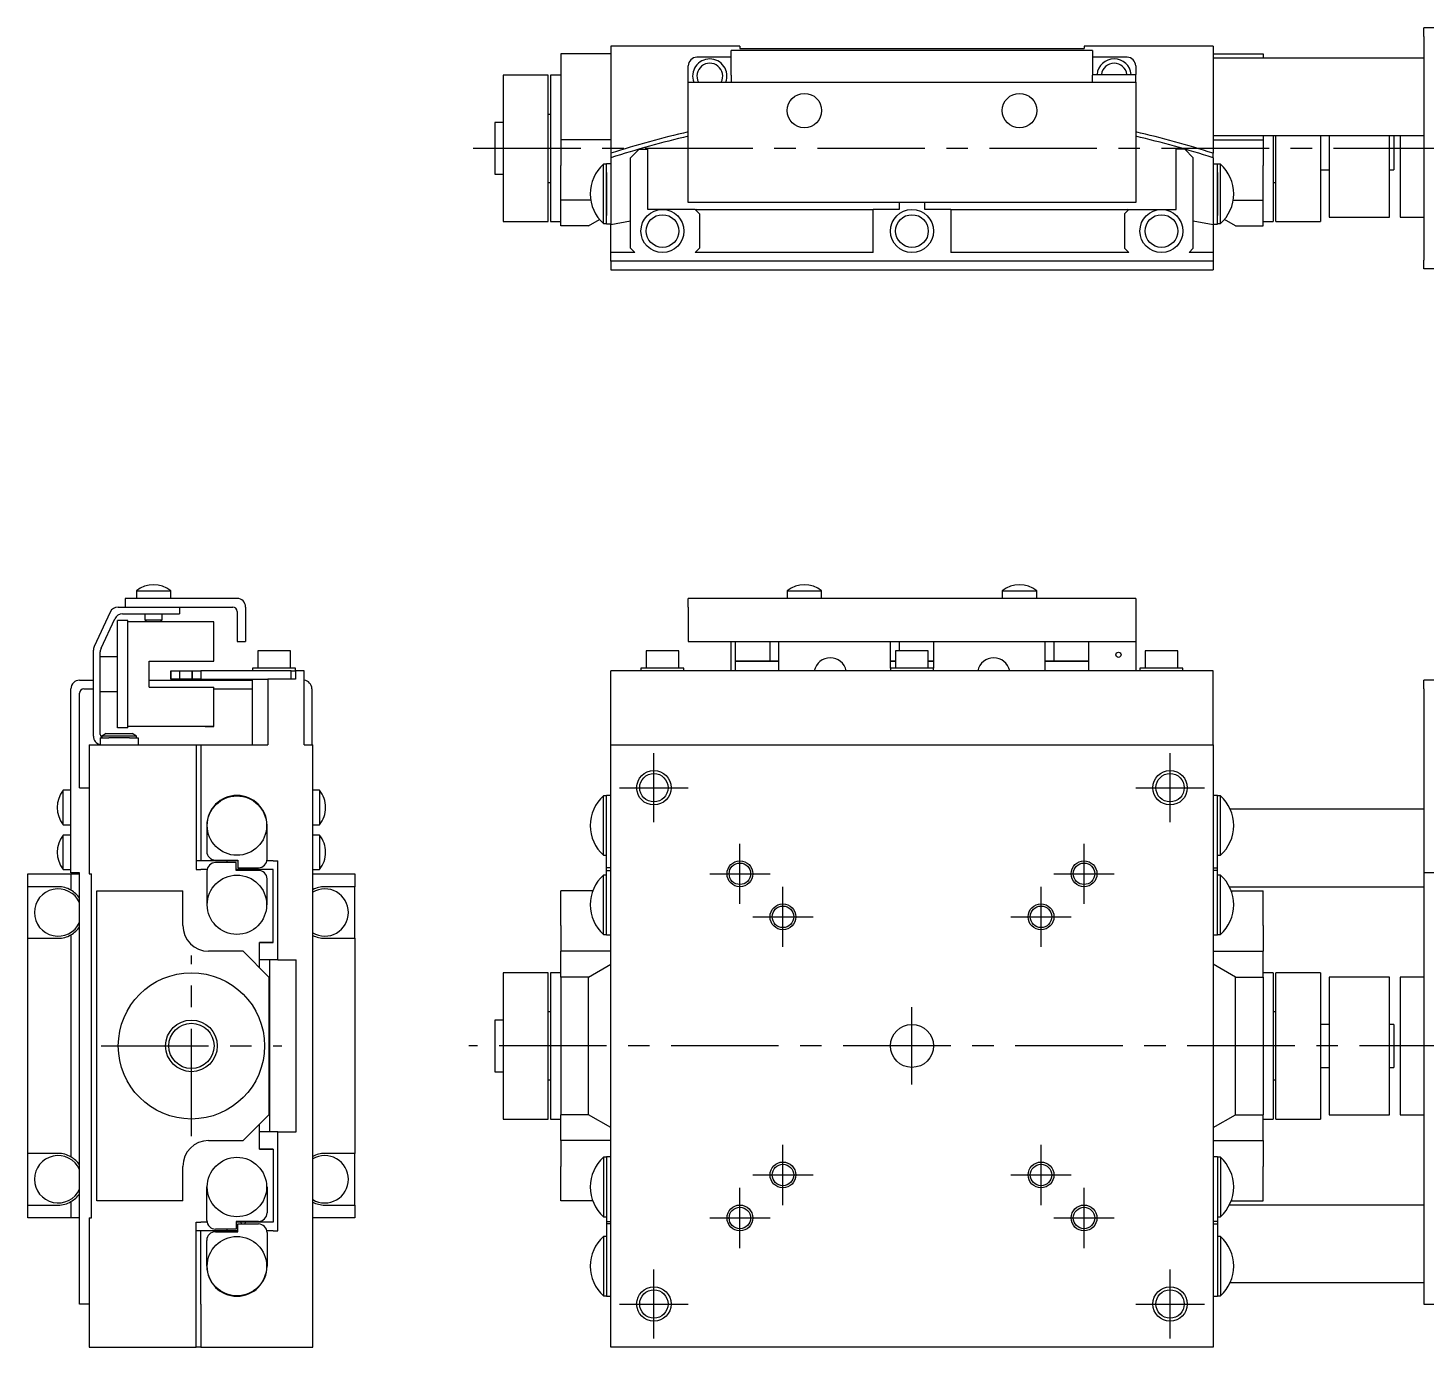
# Model space of a CAD drawing. Extents: x 31 to 595, y 17 to 364.
# Drawn here: x 31 to 193.5, y 205.7 to 359 of the extents above; entities that cross this region are included whole.
import ezdxf

# ---------------------------------------------------------------- set-up
doc = ezdxf.new("R2010")
doc.units = 0
doc.header["$LTSCALE"] = 10
doc.linetypes.add('CENTER', pattern=[2, 1.25, -0.25, 0.25, -0.25])
doc.layers.add('1', color=7, linetype='CONTINUOUS')
doc.layers.add('11', color=7, linetype='CONTINUOUS')

msp = doc.modelspace()

# ---------------------------------------------------------------- linework, layer by layer
at = {"layer": '1', "color": 7, "linetype": 'CONTINUOUS'}
for p, q in [((219.250001, 359), (193.250001, 359)), ((193.250001, 358), (193.250001, 359)), ((193.250001, 358), (193.250001, 332)), ((92.950001, 356), (92.950001, 346)), ((98.750001, 356), (92.950001, 356)), ((113.750001, 356.9), (98.750001, 356.9)), ((98.750001, 356.9), (98.750001, 344.444512)), ((154.750001, 356.4), (112.750001, 356.4)), ((112.750001, 356.306308), (112.750001, 356.4)), ((112.750001, 354.430961), (112.750001, 356.306308)), ((113.750001, 356.9), (113.750001, 356.6)), ((113.750001, 356.6), (153.750001, 356.6)), ((153.750001, 356.9), (153.750001, 356.6)), ((168.750001, 356.9), (153.750001, 356.9)), ((154.750001, 356.4), (154.750001, 356.306308)), ((154.750001, 356.306308), (154.750001, 354.430961)), ((168.750001, 356.9), (168.750001, 344.444512)), ((168.750001, 356), (174.550001, 356)), ((174.550001, 356), (174.550001, 355.5)), ((107.750001, 352.7), (107.750001, 354.6)), ((112.750001, 355.6), (108.750001, 355.6)), ((112.750001, 353.524653), (112.750001, 354.430961)), ((158.750001, 355.6), (154.750001, 355.6)), ((154.750001, 354.430961), (154.750001, 353.524653)), ((159.750001, 354.6), (159.750001, 353.6)), ((193.250001, 355.5), (168.750001, 355.5)), ((86.250001, 353.5), (86.250001, 336.5)), ((91.450001, 353.5), (86.250001, 353.5)), ((91.450001, 336.5), (91.450001, 353.5)), ((91.750001, 353.5), (91.750001, 336.5)), ((92.950001, 353.5), (91.750001, 353.5)), ((107.750001, 339.7), (107.750001, 352.7)), ((107.750001, 352.7), (159.750001, 352.7)), ((112.750001, 353.524653), (112.750001, 352.7)), ((154.750001, 353.6), (159.750001, 353.6)), ((154.750001, 352.7), (154.750001, 353.524653)), ((159.750001, 352.7), (159.750001, 353.6)), ((159.750001, 352.7), (159.750001, 339.7)), ((85.250001, 348), (85.250001, 345)), ((86.250001, 348), (85.250001, 348)), ((91.750001, 348.95), (91.450001, 348.95)), ((168.750001, 346.5), (193.250001, 346.5)), ((174.550001, 346.5), (174.550001, 346)), ((175.750001, 346.5), (175.750001, 336.5)), ((176.050001, 336.5), (176.050001, 346.5)), ((181.250001, 346.5), (181.250001, 336.5)), ((182.250001, 346.5), (182.250001, 337)), ((189.250001, 337), (189.250001, 346.5)), ((189.750001, 346.5), (189.750001, 345)), ((190.500001, 346.5), (190.500001, 337)), ((85.250001, 345), (85.250001, 342)), ((98.750001, 346), (92.950001, 346)), ((92.950001, 346), (92.950001, 343)), ((102.050001, 344.9), (101.050001, 343.9)), ((102.050001, 344.9), (103.050001, 344.9)), ((103.050001, 337.9), (103.050001, 344.9)), ((164.450001, 337.9), (164.450001, 344.9)), ((165.450001, 344.9), (164.450001, 344.9)), ((165.450001, 344.9), (166.450001, 343.9)), ((168.750001, 346), (174.550001, 346)), ((174.550001, 346), (174.550001, 343)), ((189.750001, 345), (189.750001, 342.5)), ((92.950001, 339), (92.950001, 343)), ((97.907388, 336.260543), (97.907388, 343.160543)), ((98.250002, 343.160543), (97.907388, 343.160543)), ((98.250002, 343.160543), (98.250002, 343.210541)), ((98.250002, 336.210541), (98.250002, 343.210541)), ((98.750002, 343.210541), (98.250002, 343.210541)), ((98.250002, 336.260543), (98.250002, 343.160543)), ((98.250002, 342.210541), (98.250002, 343.160543)), ((98.750001, 344.444512), (98.750001, 343.919493)), ((98.750001, 343.919494), (98.750001, 336.13673)), ((101.050001, 333.4), (101.050001, 343.9)), ((166.450001, 333.4), (166.450001, 343.9)), ((168.75, 343.210541), (169.25, 343.210541)), ((168.750001, 343.919494), (168.750001, 344.444512)), ((168.750001, 343.919494), (168.750001, 336.13673)), ((169.25, 336.210541), (169.25, 343.210541)), ((169.25, 343.160543), (169.25, 343.210541)), ((169.25, 336.260543), (169.25, 343.160543)), ((169.25, 342.210541), (169.25, 343.160543)), ((169.592614, 343.160543), (169.25, 343.160543)), ((169.592614, 336.260543), (169.592614, 343.160543)), ((174.550001, 339), (174.550001, 343)), ((85.250001, 342), (86.250001, 342)), ((98.250002, 342.210541), (98.250002, 339.610541)), ((169.25, 342.210541), (169.25, 339.610541)), ((181.250001, 342.5), (182.250001, 342.5)), ((189.250001, 342.5), (189.750001, 342.5)), ((91.450001, 341.05), (91.750001, 341.05)), ((107.750001, 338.7), (107.750001, 339.7)), ((159.750001, 339.7), (159.750001, 338.7)), ((175.750001, 341.05), (176.050001, 341.05)), ((96.405211, 339), (92.950001, 339)), ((92.950001, 336), (92.950001, 339)), ((98.250002, 339.610541), (98.250002, 337.210541)), ((159.750001, 338.7), (107.750001, 338.7)), ((132.250001, 338.7), (132.250001, 337.9)), ((135.250001, 337.9), (135.250001, 338.7)), ((169.25, 339.610541), (169.25, 337.210541)), ((171.094791, 339), (174.550001, 339)), ((174.550001, 336), (174.550001, 339)), ((86.250001, 336.5), (91.450001, 336.5)), ((91.750001, 336.5), (92.950001, 336.5)), ((96.151925, 336), (97.436407, 336.741596)), ((98.250002, 336.260543), (98.250002, 337.210541)), ((101.050001, 336.542282), (98.750001, 336.13673)), ((104.750001, 337.9), (103.050001, 337.9)), ((108.550001, 337.9), (104.750001, 337.9)), ((109.050001, 337.4), (108.550001, 337.9)), ((108.750001, 337.9), (108.57998, 337.870021)), ((108.750001, 337.9), (129.250001, 337.9)), ((109.050001, 337.4), (109.050001, 333.4)), ((132.250001, 337.9), (129.250001, 337.9)), ((129.250001, 332.9), (129.250001, 337.9)), ((138.250001, 337.9), (135.250001, 337.9)), ((138.250001, 337.9), (138.250001, 332.9)), ((138.250001, 337.9), (158.750001, 337.9)), ((158.450001, 337.4), (158.950001, 337.9)), ((158.450001, 337.4), (158.450001, 333.4)), ((158.920022, 337.870021), (158.750001, 337.9)), ((158.950001, 337.9), (162.750001, 337.9)), ((162.750001, 337.9), (164.450001, 337.9)), ((168.750001, 336.13673), (166.450001, 336.542282)), ((169.25, 336.260543), (169.25, 337.210541)), ((171.348077, 336), (170.063595, 336.741596)), ((174.550001, 336.5), (175.750001, 336.5)), ((176.050001, 336.5), (181.250001, 336.5)), ((182.250001, 337), (189.250001, 337)), ((190.500001, 337), (193.250001, 337)), ((96.151925, 336), (92.950001, 336)), ((97.907388, 336.260543), (98.250002, 336.260543)), ((98.250002, 336.210541), (98.250002, 336.260543)), ((98.750002, 336.210541), (98.250002, 336.210541)), ((98.250002, 336.201999), (98.250002, 336.210541)), ((98.250002, 336.201999), (98.250002, 336.210541)), ((98.750001, 336.201999), (98.250002, 336.201999)), ((98.750001, 332.9), (98.750001, 336.13673)), ((168.75, 336.210541), (169.25, 336.210541)), ((168.750001, 336.201999), (169.25, 336.201999)), ((168.750001, 336.13673), (168.750001, 332.9)), ((169.25, 336.210541), (169.25, 336.260543)), ((169.25, 336.260543), (169.592614, 336.260543)), ((169.25, 336.201999), (169.25, 336.210541)), ((169.25, 336.201999), (169.25, 336.210541)), ((171.348077, 336), (174.550001, 336)), ((101.050001, 333.4), (101.550001, 332.9)), ((108.550001, 332.9), (109.050001, 333.4)), ((158.950001, 332.9), (158.450001, 333.4)), ((166.450001, 333.4), (165.950001, 332.9)), ((101.550001, 332.9), (98.750001, 332.9)), ((98.750001, 331.9), (98.750001, 332.9)), ((168.750001, 331.9), (98.750001, 331.9)), ((98.750001, 331.9), (98.750001, 330.9)), ((129.250001, 332.9), (108.550001, 332.9)), ((158.950001, 332.9), (138.250001, 332.9)), ((168.750001, 332.9), (165.950001, 332.9)), ((168.750001, 332.9), (168.750001, 331.9)), ((168.750001, 331.9), (168.750001, 330.9)), ((193.250001, 331), (193.250001, 332)), ((98.750001, 330.9), (168.750001, 330.9)), ((219.250001, 331), (193.250001, 331)), ((55.3, 292.7), (42.3, 292.7)), ((42.3, 292.7), (42.3, 291.7)), ((43.6, 293.597999), (47.6, 293.597999)), ((43.6, 293.597999), (43.6, 292.7)), ((47.6, 292.7), (47.6, 293.597999)), ((159.750001, 292.7), (107.750001, 292.7)), ((107.750001, 291.7), (107.750001, 292.7)), ((119.250001, 293.597999), (123.250001, 293.597999)), ((119.250001, 293.597999), (119.250001, 292.7)), ((123.250001, 292.7), (123.250001, 293.597999)), ((144.250001, 293.597999), (148.250001, 293.597999)), ((144.250001, 293.597999), (144.250001, 292.7)), ((148.250001, 292.7), (148.250001, 293.597999)), ((159.750001, 292.7), (159.750001, 291.7)), ((40.569039, 291.122618), (38.693692, 287.100924)), ((41.475347, 291.7), (42.3, 291.7)), ((41.985003, 290.9), (48.6, 290.9)), ((42.3, 291.7), (54.8, 291.7)), ((44.6, 290.9), (44.6, 290.2)), ((46.6, 290.2), (46.6, 290.9)), ((48.6, 291.7), (48.6, 290.9)), ((55.3, 291.2), (55.3, 287.7)), ((56.3, 291.7), (56.3, 287.7)), ((107.750001, 291.7), (107.750001, 287.7)), ((159.750001, 291.7), (159.750001, 287.7)), ((39.493692, 286.923568), (41.078695, 290.322618)), ((41.4, 277.65), (41.4, 290.15)), ((42.6, 290.15), (41.4, 290.15)), ((42.6, 277.65), (42.6, 290.15)), ((52.6, 290), (42.6, 290)), ((44.6, 290.2), (46.6, 290.2)), ((44.6, 290.2), (44.8, 290)), ((46.4, 290), (46.6, 290.2)), ((52.6, 285.4), (52.6, 290)), ((55.3, 287.7), (56.3, 287.7)), ((107.750001, 287.7), (159.750001, 287.7)), ((112.750001, 284.3), (112.750001, 287.7)), ((113.250001, 285.4), (113.250001, 287.7)), ((117.250001, 285.4), (117.250001, 287.7)), ((118.250001, 287.7), (118.250001, 285.4)), ((131.250001, 285.4), (131.250001, 287.7)), ((132.250001, 287.7), (132.250001, 286.6)), ((136.250001, 287.7), (136.250001, 285.4)), ((149.250001, 285.4), (149.250001, 287.7)), ((150.250001, 287.7), (150.250001, 285.4)), ((154.250001, 287.7), (154.250001, 285.4)), ((159.750001, 287.7), (159.750001, 284.3)), ((38.6, 276.7), (38.6, 286.678305)), ((39.4, 276.9), (39.4, 286.50095)), ((61.5, 286.6), (57.7, 286.6)), ((57.7, 286.6), (57.7, 284.6)), ((61.5, 284.6), (61.5, 286.6)), ((106.650001, 286.6), (102.850001, 286.6)), ((102.850001, 286.6), (102.850001, 284.6)), ((106.650001, 284.6), (106.650001, 286.6)), ((135.650001, 286.6), (131.850001, 286.6)), ((131.850001, 286.6), (131.850001, 284.6)), ((135.650001, 284.6), (135.650001, 286.6)), ((164.650001, 286.6), (160.850001, 286.6)), ((160.850001, 286.6), (160.850001, 284.6)), ((164.650001, 284.6), (164.650001, 286.6)), ((41.4, 285.9), (39.4, 285.9)), ((45.1, 285.4), (52.6, 285.4)), ((45.1, 282.4), (45.1, 285.4)), ((45.1, 285.4), (51.6, 285.4)), ((51.6, 285.4), (52.6, 285.4)), ((62.1, 284.6), (57.1, 284.6)), ((57.1, 284.6), (57.1, 284.3)), ((62.1, 284.3), (62.1, 284.6)), ((107.250001, 284.6), (102.250001, 284.6)), ((102.250001, 284.6), (102.250001, 284.3)), ((107.250001, 284.3), (107.250001, 284.6)), ((113.250001, 285.4), (118.250001, 285.4)), ((117.250001, 285.4), (113.250001, 285.4)), ((113.250001, 284.3), (113.250001, 285.4)), ((118.250001, 285.4), (117.250001, 285.4)), ((118.250001, 285.4), (118.250001, 284.3)), ((131.250001, 285.4), (131.850001, 285.4)), ((131.850001, 285.4), (131.250001, 285.4)), ((131.250001, 284.6), (131.250001, 285.4)), ((136.250001, 284.6), (131.250001, 284.6)), ((131.250001, 284.6), (131.250001, 284.3)), ((135.650001, 285.4), (136.250001, 285.4)), ((136.250001, 285.4), (135.650001, 285.4)), ((136.250001, 285.4), (136.250001, 284.6)), ((136.250001, 284.3), (136.250001, 284.6)), ((149.250001, 285.4), (154.250001, 285.4)), ((150.250001, 285.4), (149.250001, 285.4)), ((149.250001, 284.3), (149.250001, 285.4)), ((154.250001, 285.4), (150.250001, 285.4)), ((154.250001, 285.4), (154.250001, 284.3)), ((165.250001, 284.6), (160.250001, 284.6)), ((160.250001, 284.6), (160.250001, 284.3)), ((165.250001, 284.3), (165.250001, 284.6)), ((37, 283.2), (38.6, 283.2)), ((45.1, 283.2), (57.1, 283.2)), ((47.6, 283.3), (47.6, 284.3)), ((47.6, 284.3), (48.6, 284.3)), ((47.6, 284.3), (47.6, 283.3)), ((48.6, 283.3), (47.6, 283.3)), ((48.6, 284.3), (48.6, 283.3)), ((48.6, 284.3), (50.1, 284.3)), ((50.1, 283.3), (48.6, 283.3)), ((50.1, 283.3), (50.1, 284.3)), ((50.1, 284.3), (51.1, 284.3)), ((50.1, 284.3), (50.1, 283.3)), ((51.1, 283.3), (50.1, 283.3)), ((51.1, 284.3), (51.1, 283.3)), ((61.6, 284.3), (51.1, 284.3)), ((51.1, 283.3), (58.457718, 283.3)), ((57.1, 275.7), (57.1, 283.3)), ((58.457718, 283.3), (58.86327, 283.3)), ((58.86327, 283.3), (58.86327, 275.7)), ((62.1, 283.3), (58.86327, 283.3)), ((61.6, 283.3), (61.6, 284.3)), ((61.6, 284.3), (62.1, 284.3)), ((62.1, 284.3), (62.1, 283.3)), ((63.1, 284.3), (62.1, 284.3)), ((63.1, 275.7), (63.1, 284.3)), ((168.750001, 284.3), (98.750001, 284.3)), ((98.750001, 275.7), (98.750001, 284.3)), ((168.750001, 275.7), (168.750001, 284.3)), ((219.250001, 283.2), (193.250001, 283.2)), ((193.250001, 282.2), (193.250001, 283.2)), ((36, 260.8), (36, 282.2)), ((37, 270.7), (37, 281.7)), ((37.5, 282.2), (38.6, 282.2)), ((39.4, 281.9), (41.4, 281.9)), ((45.1, 282.4), (52.6, 282.4)), ((52.6, 277.8), (52.6, 282.4)), ((52.6, 282.2), (57.1, 282.2)), ((64, 282.2), (64, 275.7)), ((193.250001, 282.2), (193.250001, 260.8)), ((39.4, 276.5), (39.4, 275.720204)), ((39.4, 276.5), (40.4, 276.5)), ((40.1, 277), (39.6, 276.711325)), ((43.6, 276.711325), (39.6, 276.711325)), ((39.6, 276.711325), (39.6, 276.5)), ((40.1, 277), (43.1, 277)), ((42.8, 276.5), (40.4, 276.5)), ((42.6, 277.65), (41.4, 277.65)), ((52.6, 277.8), (42.6, 277.8)), ((51.6, 277.8), (42.6, 277.8)), ((42.8, 276.5), (43.8, 276.5)), ((43.6, 276.711325), (43.1, 277)), ((43.6, 276.5), (43.6, 276.711325)), ((43.8, 276.5), (43.8, 275.7)), ((51.6, 277.8), (52.6, 277.8)), ((38.1, 275.7), (38.1, 260.7)), ((38.1, 275.7), (50.555488, 275.7)), ((39.4, 275.720204), (39.6, 275.7)), ((50.555488, 275.7), (51.080506, 275.7)), ((50.555488, 275.7), (50.555488, 261.2)), ((51.080506, 275.7), (51.080507, 270.700001)), ((51.080506, 275.7), (58.86327, 275.7)), ((63.1, 275.7), (64.1, 275.7)), ((64.1, 205.7), (64.1, 275.7)), ((98.750001, 205.7), (98.750001, 275.7)), ((98.750001, 275.7), (168.750001, 275.7)), ((168.750001, 275.7), (168.750001, 205.7)), ((35.102001, 266.4), (35.102001, 270.4)), ((36, 270.4), (35.102001, 270.4)), ((37, 270.7), (38.1, 270.7)), ((51.080507, 270.700001), (51.080507, 262.200001)), ((64.897999, 270.4), (64.1, 270.4)), ((64.897999, 270.4), (64.897999, 266.4)), ((98.250002, 266.300005), (98.250002, 269.800005)), ((98.750002, 269.800005), (98.250002, 269.800005)), ((169.25, 269.800005), (168.75, 269.800005)), ((169.25, 266.300005), (169.25, 269.800005)), ((97.907388, 266.300001), (97.907388, 269.750001)), ((98.250002, 269.750001), (97.907388, 269.750001)), ((169.592614, 269.750001), (169.25, 269.750001)), ((169.592614, 266.300001), (169.592614, 269.750001)), ((193.250001, 268.2), (170.739272, 268.2)), ((35.102001, 266.4), (36, 266.4)), ((35.102001, 261.2), (35.102001, 265.2)), ((36, 265.2), (35.102001, 265.2)), ((51.789459, 266.300005), (51.789459, 263.300005)), ((58.789459, 262.400005), (58.789459, 266.300005)), ((64.1, 266.4), (64.897999, 266.4)), ((64.897999, 265.2), (64.1, 265.2)), ((64.897999, 265.2), (64.897999, 261.2)), ((97.907388, 262.850001), (97.907388, 266.300001)), ((98.250002, 262.400005), (98.250002, 266.300005)), ((169.25, 262.400005), (169.25, 266.300005)), ((169.592614, 262.850001), (169.592614, 266.300001)), ((51.080507, 262.2), (50.555488, 262.2)), ((55.389459, 262.200001), (51.080507, 262.200001)), ((52.789459, 262.300005), (55.389459, 262.300005)), ((52.789459, 262.300005), (55.389459, 262.300005)), ((55.198001, 262.000005), (52.798001, 262.000005)), ((54.1, 262.2), (54.1, 262.000005)), ((55.198001, 261.100005), (55.198001, 262.000005)), ((55.389459, 262.300005), (55.389459, 261.400005)), ((59.515459, 262.200001), (58.769254, 262.2)), ((59.515459, 262.200001), (60.045015, 262.2)), ((60.045015, 250.7), (60.045015, 262.2)), ((97.907388, 262.850001), (98.250002, 262.850001)), ((98.250002, 261.400005), (98.250002, 262.400005)), ((169.25, 262.850001), (169.592614, 262.850001)), ((169.25, 261.400005), (169.25, 262.400005)), ((31, 259.2), (31, 260.7)), ((31, 260.7), (36, 260.7)), ((35.102001, 261.2), (36, 261.2)), ((37, 260.8), (36, 260.8)), ((36, 260.7), (36, 258.798076)), ((36, 260.7), (37, 260.7)), ((37, 210.7), (37, 260.8)), ((38.1, 260.7), (38.4, 260.7)), ((38.4, 220.7), (38.4, 260.7)), ((50.555488, 261.2), (51.080507, 261.200001)), ((51.818205, 261.200001), (51.080507, 261.200001)), ((51.798001, 261.000005), (51.798001, 257.100005)), ((59.515459, 261.200001), (55.198001, 261.200001)), ((57.798001, 261.100005), (55.198001, 261.100005)), ((55.389459, 261.400005), (57.789459, 261.400005)), ((55.389459, 261.400005), (57.789459, 261.400005)), ((55.79031, 261.200114), (55.810261, 261.400099)), ((56.208204, 261.400084), (56.230548, 261.200074)), ((58.798001, 257.100005), (58.798001, 260.100005)), ((59.515459, 252.700001), (59.515459, 261.200001)), ((64.1, 261.2), (64.897999, 261.2)), ((64.1, 260.7), (69, 260.7)), ((69, 260.7), (69, 259.2)), ((97.907388, 257.100001), (97.907388, 260.550001)), ((98.250002, 260.550001), (97.907388, 260.550001)), ((98.750002, 261.400005), (98.250002, 261.400005)), ((98.250002, 261.100005), (98.250002, 261.400005)), ((98.250002, 261.100005), (98.750001, 261.100005)), ((98.250002, 260.100005), (98.250002, 261.100005)), ((98.250002, 257.100005), (98.250002, 260.100005)), ((168.75, 261.400005), (169.25, 261.400005)), ((169.25, 261.100005), (168.750001, 261.100005)), ((169.25, 261.100005), (169.25, 261.400005)), ((169.25, 260.100005), (169.25, 261.100005)), ((169.592614, 260.550001), (169.25, 260.550001)), ((169.25, 257.100005), (169.25, 260.100005)), ((169.592614, 257.100001), (169.592614, 260.550001)), ((219.250001, 260.8), (193.250001, 260.8)), ((193.250001, 260.8), (193.250001, 210.7)), ((34.5, 259.2), (31, 259.2)), ((31, 253.2), (31, 259.2)), ((39, 222.7), (39, 258.7)), ((39, 258.7), (49, 258.7)), ((49, 254.7), (49, 258.7)), ((69, 259.2), (65.5, 259.2)), ((69, 253.2), (69, 259.2)), ((96.63723, 258.7), (92.950001, 258.7)), ((92.950001, 254.7), (92.950001, 258.7)), ((170.642677, 259.2), (193.250001, 259.2)), ((170.862772, 258.7), (174.550001, 258.7)), ((174.550001, 254.7), (174.550001, 258.7)), ((97.907388, 253.650001), (97.907388, 257.100001)), ((98.250002, 253.600005), (98.250002, 257.100005)), ((169.25, 253.600005), (169.25, 257.100005)), ((169.592614, 253.650001), (169.592614, 257.100001)), ((36, 253.601924), (36, 227.798076)), ((92.950001, 254.7), (92.950001, 251.7)), ((97.907388, 253.650001), (98.250002, 253.650001)), ((98.250002, 253.600005), (98.750002, 253.600005)), ((168.75, 253.600005), (169.25, 253.600005)), ((169.25, 253.650001), (169.592614, 253.650001)), ((174.550001, 254.7), (174.550001, 251.7)), ((31, 228.2), (31, 253.2)), ((31, 253.2), (34.5, 253.2)), ((59.515459, 252.700001), (57.9, 252.700001)), ((57.9, 249.8), (57.9, 252.700001)), ((57.9, 252.7), (59.515459, 252.7)), ((65.5, 253.2), (69, 253.2)), ((69, 253.2), (69, 228.2)), ((56, 251.7), (52, 251.7)), ((59, 248.7), (56, 251.7)), ((60.045015, 250.7), (57.9, 250.7)), ((59.1, 230.7), (59.1, 250.7)), ((60.045015, 250.7), (62.166349, 250.7)), ((62.166349, 230.7), (62.166349, 250.7)), ((98.750001, 251.7), (92.950001, 251.7)), ((92.950001, 248.7), (92.950001, 251.7)), ((168.750001, 251.7), (174.550001, 251.7)), ((174.550001, 248.7), (174.550001, 251.7)), ((59, 248.7), (59, 232.7)), ((86.250001, 249.2), (86.250001, 232.2)), ((86.250001, 249.2), (86.250001, 243.7)), ((91.450001, 249.2), (86.250001, 249.2)), ((91.450001, 232.2), (91.450001, 249.2)), ((91.750001, 249.2), (91.750001, 240.7)), ((91.750001, 249.2), (91.750001, 244.65)), ((92.950001, 249.2), (91.750001, 249.2)), ((92.950001, 248.7), (92.950001, 232.7)), ((96.151925, 248.7), (92.950001, 248.7)), ((96.151925, 248.7), (98.750001, 250.2)), ((96.151925, 232.7), (96.151925, 248.7)), ((171.348077, 248.7), (168.750001, 250.2)), ((171.348077, 232.7), (171.348077, 248.7)), ((171.348077, 248.7), (174.550001, 248.7)), ((175.750001, 249.2), (174.550001, 249.2)), ((174.550001, 248.7), (174.550001, 232.7)), ((175.750001, 249.2), (175.750001, 240.7)), ((175.750001, 249.2), (175.750001, 244.65)), ((176.050001, 232.2), (176.050001, 249.2)), ((181.250001, 249.2), (176.050001, 249.2)), ((181.250001, 249.2), (181.250001, 232.2)), ((181.250001, 249.2), (181.250001, 243.2)), ((182.250001, 248.7), (182.250001, 240.7)), ((189.250001, 248.7), (182.250001, 248.7)), ((189.250001, 240.7), (189.250001, 248.7)), ((190.500001, 248.7), (190.500001, 240.7)), ((193.250001, 248.7), (190.500001, 248.7)), ((91.750001, 244.65), (91.450001, 244.65)), ((176.050001, 244.65), (175.750001, 244.65)), ((85.250001, 243.7), (85.250001, 237.7)), ((86.250001, 243.7), (85.250001, 243.7)), ((86.250001, 243.7), (86.250001, 243.325)), ((86.250001, 243.7), (86.250001, 240.7)), ((181.250001, 243.2), (181.250001, 238.2)), ((181.250001, 243.2), (181.250001, 238.2)), ((182.250001, 243.2), (181.250001, 243.2)), ((189.750001, 243.2), (189.250001, 243.2)), ((189.750001, 243.2), (189.750001, 238.2)), ((189.750001, 243.2), (189.750001, 238.2)), ((86.250001, 240.7), (86.250001, 237.7)), ((91.750001, 240.7), (91.750001, 232.2)), ((175.750001, 240.7), (175.750001, 232.2)), ((182.250001, 240.7), (182.250001, 232.7)), ((189.250001, 232.7), (189.250001, 240.7)), ((190.500001, 240.7), (190.500001, 232.7)), ((85.250001, 237.7), (86.250001, 237.7)), ((86.250001, 238.075), (86.250001, 237.7)), ((86.250001, 237.7), (86.250001, 232.2)), ((181.250001, 238.2), (181.250001, 232.2)), ((181.250001, 238.2), (182.250001, 238.2)), ((189.250001, 238.2), (189.750001, 238.2)), ((91.450001, 236.75), (91.750001, 236.75)), ((91.750001, 236.744517), (91.750001, 232.2)), ((175.750001, 236.75), (176.050001, 236.75)), ((175.750001, 236.744517), (175.750001, 232.2)), ((56, 229.7), (59, 232.7)), ((96.151925, 232.7), (92.950001, 232.7)), ((92.950001, 229.7), (92.950001, 232.7)), ((98.750001, 231.2), (96.151925, 232.7)), ((168.750001, 231.2), (171.348077, 232.7)), ((171.348077, 232.7), (174.550001, 232.7)), ((174.550001, 229.7), (174.550001, 232.7)), ((182.250001, 232.7), (189.250001, 232.7)), ((190.500001, 232.7), (193.250001, 232.7)), ((57.9, 228.699999), (57.9, 231.6)), ((86.250001, 232.2), (91.450001, 232.2)), ((91.750001, 232.2), (92.950001, 232.2)), ((174.550001, 232.2), (175.750001, 232.2)), ((176.050001, 232.2), (181.250001, 232.2)), ((52, 229.7), (56, 229.7)), ((60.045015, 230.7), (57.9, 230.7)), ((60.045015, 219.2), (60.045015, 230.7)), ((60.045015, 230.7), (62.166349, 230.7)), ((98.750001, 229.7), (92.950001, 229.7)), ((92.950001, 229.7), (92.950001, 226.7)), ((168.750001, 229.7), (174.550001, 229.7)), ((174.550001, 229.7), (174.550001, 226.7)), ((34.5, 228.2), (31, 228.2)), ((31, 222.2), (31, 228.2)), ((57.9, 228.7), (59.515459, 228.7)), ((59.515459, 228.699999), (57.9, 228.699999)), ((59.515459, 228.699999), (59.515459, 220.199999)), ((69, 228.2), (65.5, 228.2)), ((69, 222.2), (69, 228.2)), ((97.907388, 227.749999), (97.907388, 224.299999)), ((98.250002, 227.749999), (97.907388, 227.749999)), ((98.250002, 227.799995), (98.250002, 224.299995)), ((98.750002, 227.799995), (98.250002, 227.799995)), ((169.25, 227.799995), (168.75, 227.799995)), ((169.25, 227.799995), (169.25, 224.299995)), ((169.592614, 227.749999), (169.25, 227.749999)), ((169.592614, 227.749999), (169.592614, 224.299999)), ((49, 222.7), (49, 226.7)), ((92.950001, 222.7), (92.950001, 226.7)), ((174.550001, 222.7), (174.550001, 226.7)), ((51.798001, 220.399995), (51.798001, 224.299995)), ((58.798001, 224.299995), (58.798001, 221.299995)), ((97.907388, 224.299999), (97.907388, 220.849999)), ((98.250002, 224.299995), (98.250002, 221.299995)), ((169.25, 224.299995), (169.25, 221.299995)), ((169.592614, 224.299999), (169.592614, 220.849999)), ((49, 222.7), (39, 222.7)), ((96.63723, 222.7), (92.950001, 222.7)), ((170.862772, 222.7), (174.550001, 222.7)), ((31, 220.7), (31, 222.2)), ((31, 222.2), (34.5, 222.2)), ((36, 222.601924), (36, 220.7)), ((65.5, 222.2), (69, 222.2)), ((69, 222.2), (69, 220.7)), ((98.250002, 221.299995), (98.250002, 220.299995)), ((169.25, 221.299995), (169.25, 220.299995)), ((193.250001, 222.2), (170.642677, 222.2)), ((36, 220.7), (31, 220.7)), ((37, 220.7), (36, 220.7)), ((38.1, 220.7), (38.1, 205.7)), ((38.1, 220.7), (38.4, 220.7)), ((50.555488, 220.2), (51.080506, 220.2)), ((50.555488, 205.7), (50.555488, 220.2)), ((51.818205, 220.199999), (51.080506, 220.2)), ((55.198001, 219.399995), (52.798001, 219.399995)), ((54.1, 219.399995), (54.1, 219.2)), ((57.798001, 220.299995), (55.198001, 220.299995)), ((55.198001, 220.299995), (55.198001, 219.399995)), ((59.515459, 220.199999), (55.198001, 220.199999)), ((55.389459, 219.099995), (55.389459, 219.999995)), ((55.389459, 219.999995), (57.789459, 219.999995)), ((55.389459, 219.999995), (57.789459, 219.999995)), ((55.81027, 219.999829), (55.790309, 220.199903)), ((56.230552, 220.199976), (56.208194, 219.999845)), ((69, 220.7), (64.1, 220.7)), ((97.907388, 220.849999), (98.250002, 220.849999)), ((98.250002, 220.299995), (98.750002, 220.299995)), ((98.250002, 220.299995), (98.250002, 219.999995)), ((98.750002, 219.999995), (98.250002, 219.999995)), ((98.250002, 219.999995), (98.250002, 218.999995)), ((169.25, 220.299995), (168.75, 220.299995)), ((168.75, 219.999995), (169.25, 219.999995)), ((169.25, 220.849999), (169.592614, 220.849999)), ((169.25, 220.299995), (169.25, 219.999995)), ((169.25, 219.999995), (169.25, 218.999995)), ((51.080507, 219.2), (50.555488, 219.2)), ((51.080506, 210.7), (51.080507, 219.199999)), ((55.389459, 219.199999), (51.080507, 219.199999)), ((51.789459, 215.099995), (51.789459, 218.099995)), ((52.789459, 219.099995), (55.389459, 219.099995)), ((52.789459, 219.099995), (55.389459, 219.099995)), ((59.515458, 219.2), (58.769254, 219.199999)), ((58.789459, 218.999995), (58.789459, 215.099995)), ((59.515458, 219.2), (60.045015, 219.2)), ((97.907388, 218.549999), (97.907388, 215.099999)), ((98.250002, 218.549999), (97.907388, 218.549999)), ((98.250002, 218.999995), (98.250002, 215.099995)), ((169.25, 218.999995), (169.25, 215.099995)), ((169.592614, 218.549999), (169.25, 218.549999)), ((169.592614, 218.549999), (169.592614, 215.099999)), ((97.907388, 215.099999), (97.907388, 211.649999)), ((98.250002, 215.099995), (98.250002, 211.599995)), ((169.25, 215.099995), (169.25, 211.599995)), ((169.592614, 215.099999), (169.592614, 211.649999)), ((170.739272, 213.2), (193.250001, 213.2)), ((97.907388, 211.649999), (98.250002, 211.649999)), ((98.250002, 211.599995), (98.750002, 211.599995)), ((168.75, 211.599995), (169.25, 211.599995)), ((169.25, 211.649999), (169.592614, 211.649999)), ((38.1, 210.7), (37, 210.7)), ((51.080506, 210.7), (51.080506, 205.7)), ((193.250001, 210.7), (201.250001, 210.7)), ((38.1, 205.7), (50.555488, 205.7)), ((51.080506, 205.7), (50.555488, 205.7)), ((51.080506, 205.7), (64.1, 205.7)), ((168.750001, 205.7), (98.750001, 205.7))]:
    msp.add_line(p, q, dxfattribs=at)
for centre, radius in [((121.250001, 349.4), 2), ((146.250001, 349.4), 2), ((104.750001, 335.4), 2.5), ((104.750001, 335.4), 1.9), ((133.750001, 335.4), 2.5), ((133.750001, 335.4), 1.9), ((162.750001, 335.4), 2.5), ((162.750001, 335.4), 1.9), ((157.750001, 286.15), 0.3), ((103.750001, 270.7), 1.65), ((163.750001, 270.7), 1.65), ((55.289457, 266.300001), 3.45), ((113.750001, 260.7), 1.25), ((153.750001, 260.7), 1.25), ((55.289457, 257.100001), 3.45), ((118.750001, 255.7), 1.25), ((148.750001, 255.7), 1.25), ((50, 240.7), 8.5), ((50, 240.7), 3), ((133.750001, 240.7), 2.5), ((55.289457, 224.299999), 3.45), ((118.750001, 225.7), 1.25), ((148.750001, 225.7), 1.25), ((113.750001, 220.7), 1.25), ((153.750001, 220.7), 1.25), ((55.289457, 215.099999), 3.45), ((103.750001, 210.7), 1.65), ((163.750001, 210.7), 1.65)]:
    msp.add_circle(centre, radius, dxfattribs=at)
at = {"layer": '1', "color": 4, "linetype": 'CONTINUOUS'}
for centre, radius in [((103.750001, 270.7), 2), ((163.750001, 270.7), 2), ((113.750001, 260.7), 1.5), ((153.750001, 260.7), 1.5), ((118.750001, 255.7), 1.5), ((148.750001, 255.7), 1.5), ((50, 240.7), 2.625), ((118.750001, 225.7), 1.5), ((148.750001, 225.7), 1.5), ((113.750001, 220.7), 1.5), ((153.750001, 220.7), 1.5), ((103.750001, 210.7), 2), ((163.750001, 210.7), 2)]:
    msp.add_circle(centre, radius, dxfattribs=at)
at = {"layer": '1', "color": 7, "linetype": 'CONTINUOUS'}
for centre, radius, start, end in [((108.750001, 354.6), 1, 90, 180), ((110.250001, 353.4), 2, 90, 200.487315), ((110.250001, 353.4), 1.5, 332.181861, 207.818139), ((110.250001, 353.4), 2, 339.512685, 90), ((157.250001, 353.4), 2, 90, 174.26083), ((157.250001, 353.4), 1.5, 7.662256, 172.337744), ((157.250001, 353.4), 2, 5.73917, 90), ((158.750001, 354.6), 1, 0, 90), ((133.750001, 234.9), 115, 103.066803, 107.718932), ((133.750001, 234.9), 114.5, 103.124881, 107.79889), ((133.750001, 234.9), 115, 72.281068, 76.933197), ((133.750001, 234.9), 114.5, 72.20111, 76.875119), ((100.950002, 339.710543), 4.6, 131.409622, 228.590378), ((166.55, 339.710543), 4.6, 311.409622, 48.590378), ((45.6, 291.1), 3.2, 51.317813, 128.682187), ((121.250001, 291.1), 3.2, 51.317813, 128.682187), ((146.250001, 291.1), 3.2, 51.317813, 128.682187), ((55.3, 291.7), 1, 0, 90), ((41.475347, 290.7), 1, 90, 155), ((41.985003, 289.9), 1, 90, 155), ((54.8, 291.2), 0.5, 0, 90), ((39.6, 286.678305), 1, 155, 180), ((40.4, 286.50095), 1, 155, 180), ((124.250001, 283.9), 1.9, 12.153197, 167.846803), ((143.250001, 283.9), 1.9, 12.153197, 167.846803), ((37, 282.2), 1, 90, 180), ((63, 282.2), 1, 0, 84.26083), ((37.5, 281.7), 0.5, 90, 180), ((39.6, 276.7), 1, 180, 258.463041), ((39.8, 276.9), 0.4, 180, 240), ((37.6, 268.4), 3.2, 141.317813, 218.682187), ((55.289459, 266.300005), 3.5, 0, 180), ((62.4, 268.4), 3.2, 0, 38.682187), ((62.4, 268.4), 3.2, 321.317813, 0), ((100.950002, 266.300001), 4.6, 131.409622, 228.590378), ((166.55, 266.300001), 4.6, 0, 48.590378), ((37.6, 263.2), 3.2, 141.317813, 218.682187), ((62.4, 263.2), 3.2, 0, 38.682187), ((166.55, 266.300001), 4.6, 311.409622, 0), ((52.789459, 263.300005), 1, 180, 270), ((52.798001, 261.000005), 1, 90, 180), ((57.789459, 262.400005), 1, 270, 0), ((62.4, 263.2), 3.2, 321.317813, 0), ((57.798001, 260.100005), 1, 0, 90), ((100.950002, 257.100001), 4.6, 131.409622, 228.590378), ((166.55, 257.100001), 4.6, 0, 48.590378), ((34.5, 256.2), 2.75, 24.619977, 335.380023), ((34.5, 256.2), 3, 60, 90), ((34.5, 256.2), 3, 33.55731, 60), ((65.5, 256.2), 3, 90, 117.818139), ((65.5, 256.2), 2.75, 0, 120.603295), ((166.55, 257.100001), 4.6, 311.409622, 0), ((65.5, 256.2), 2.75, 239.396705, 0), ((34.5, 256.2), 3, 270, 300), ((34.5, 256.2), 3, 300, 326.44269), ((52, 254.7), 3, 180, 270), ((65.5, 256.2), 3, 242.181861, 270), ((52, 226.7), 3, 90, 180), ((34.5, 225.2), 2.75, 24.619977, 335.380023), ((34.5, 225.2), 3, 60, 90), ((34.5, 225.2), 3, 33.55731, 60), ((65.5, 225.2), 3, 90, 117.818139), ((65.5, 225.2), 2.75, 0, 120.603295), ((100.950002, 224.299999), 4.6, 131.409622, 228.590378), ((166.55, 224.299999), 4.6, 0, 48.590378), ((65.5, 225.2), 2.75, 239.396705, 0), ((166.55, 224.299999), 4.6, 311.409622, 0), ((34.5, 225.2), 3, 300, 326.44269), ((34.5, 225.2), 3, 270, 300), ((57.798001, 221.299995), 1, 270, 0), ((65.5, 225.2), 3, 242.181861, 270), ((52.798001, 220.399995), 1, 180, 270), ((57.789459, 218.999995), 1, 0, 90), ((52.789459, 218.099995), 1, 90, 180), ((100.950002, 215.099999), 4.6, 131.409622, 228.590378), ((166.55, 215.099999), 4.6, 0, 48.590378), ((55.289459, 215.099995), 3.5, 180, 0), ((166.55, 215.099999), 4.6, 311.409622, 0)]:
    msp.add_arc(centre, radius, start, end, dxfattribs=at)
at = {"layer": '11', "color": 4, "linetype": 'CENTER'}
for p, q in [((275.250001, 345), (82.250001, 345)), ((103.750001, 266.7), (103.750001, 274.7)), ((163.750001, 266.7), (163.750001, 274.7)), ((99.750001, 270.7), (107.750001, 270.7)), ((159.750001, 270.7), (167.750001, 270.7)), ((113.750001, 257.2), (113.750001, 264.2)), ((153.750001, 257.2), (153.750001, 264.2)), ((110.250001, 260.7), (117.250001, 260.7)), ((150.250001, 260.7), (157.250001, 260.7)), ((118.750001, 252.2), (118.750001, 259.2)), ((148.750001, 252.2), (148.750001, 259.2)), ((115.250001, 255.7), (122.250001, 255.7)), ((145.250001, 255.7), (152.250001, 255.7)), ((50, 230.2), (50, 251.2)), ((133.750001, 236.2), (133.750001, 245.2)), ((39.5, 240.7), (60.5, 240.7)), ((278.250001, 240.7), (82.250001, 240.7)), ((118.750001, 222.2), (118.750001, 229.2)), ((148.750001, 222.2), (148.750001, 229.2)), ((115.250001, 225.7), (122.250001, 225.7)), ((145.250001, 225.7), (152.250001, 225.7)), ((113.750001, 217.2), (113.750001, 224.2)), ((153.750001, 217.2), (153.750001, 224.2)), ((110.250001, 220.7), (117.250001, 220.7)), ((150.250001, 220.7), (157.250001, 220.7)), ((103.750001, 206.7), (103.750001, 214.7)), ((163.750001, 206.7), (163.750001, 214.7)), ((99.750001, 210.7), (107.750001, 210.7)), ((159.750001, 210.7), (167.750001, 210.7))]:
    msp.add_line(p, q, dxfattribs=at)

doc.saveas('drawing.dxf')
